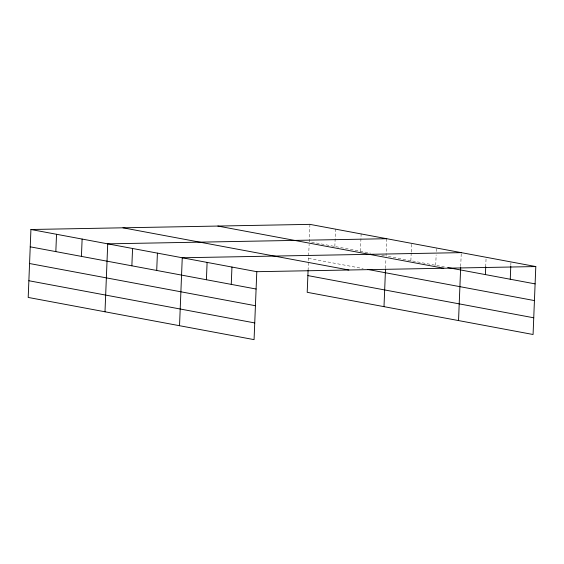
<?xml version="1.0" encoding="UTF-8"?>
<svg xmlns="http://www.w3.org/2000/svg" width="564" height="564" viewBox="0 0 564 564"><rect width="100%" height="100%" fill="white"/><g stroke="black" fill="none" stroke-linecap="round" stroke-linejoin="round"><path stroke-width="0.42" stroke-dasharray="2.82 2.11" d="M308.085 270.438L309.135 244.325M309.932 224.366L309.241 241.688L370.675 253.166M334.84 246.468L335.531 229.146M360.438 251.248L361.129 233.926M385.536 268.344L385.924 258.672M386.728 238.713L386.03 256.035L446.004 267.237M410.881 260.674L411.191 252.876M411.226 252.016L411.572 243.352M435.725 265.313L436.141 254.921M436.282 251.459L436.416 247.991M460.71 266.49L461.232 253.504M485.724 266.8L486.041 259.01M510.815 265.383L510.921 262.782M381.765 255.238L385.177 255.873M308.564 258.39L363.174 268.591"/><path stroke-width="0.85" d="M30.928 229.499L28.2 297.439L254.068 339.634L256.796 271.693L30.928 229.499L309.932 224.366L535.8 266.56L533.072 334.501L307.204 292.307L308.085 270.438M55.829 251.607L56.527 234.286M81.427 256.387L82.125 239.066M104.996 311.786L107.724 243.845L386.728 238.713M131.87 265.813L132.568 248.491M156.714 270.452L157.412 253.13M179.528 325.71L182.257 257.769L461.267 252.637M206.41 279.737L207.101 262.415M231.254 284.376L231.952 267.054M383.999 306.647L385.501 269.218M458.539 320.578L460.675 267.357M485.414 274.597L485.724 266.8M510.258 279.236L510.78 266.25M256.796 271.693L535.8 266.56M447.717 267.555L535.102 283.882M217.859 226.058L443.727 268.252M367.446 269.388L534.432 300.584M123.001 227.807L348.869 270.001M307.873 275.599L533.741 317.793M30.23 246.828L256.098 289.022M29.561 263.529L255.429 305.723M28.87 280.738L254.738 322.932"/></g></svg>
